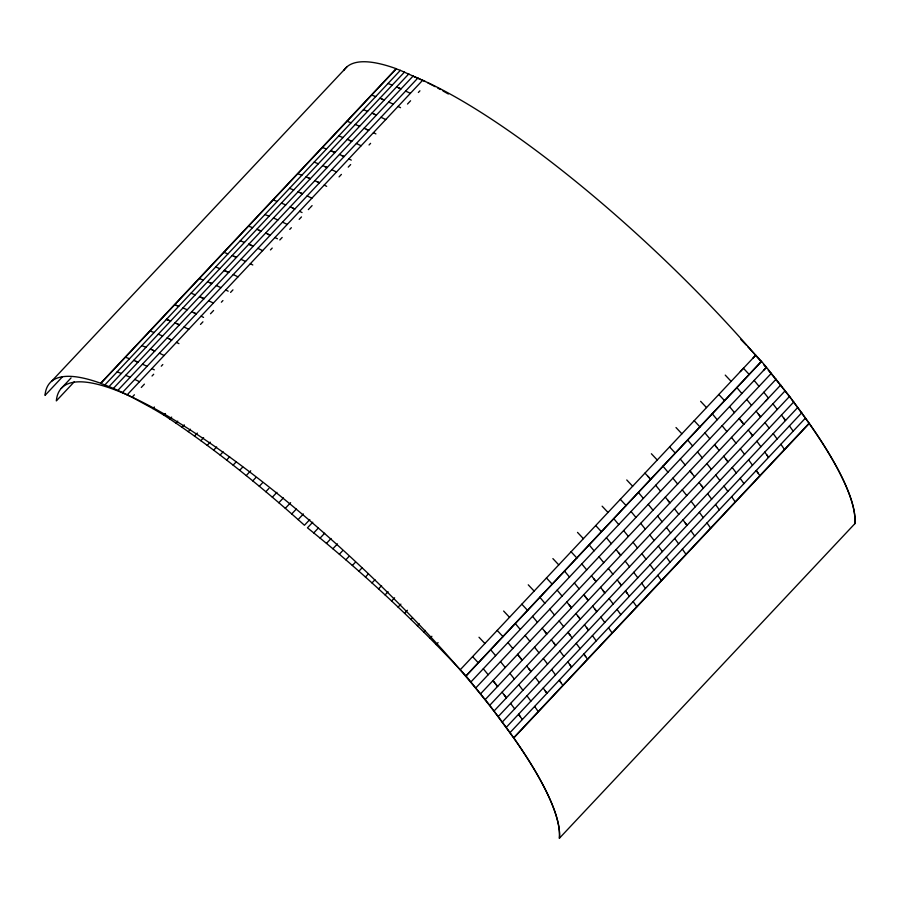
<?xml version="1.0" encoding="UTF-8"?>
<svg xmlns="http://www.w3.org/2000/svg" width="900" height="900" viewBox="0 0 900 900"><rect width="100%" height="100%" fill="white"/><g stroke="black" fill="none" stroke-linecap="round" stroke-linejoin="round"><path stroke-width="1.35" d="M51.446 381.409L346.928 66.836M62.325 376.965L45 395.415A338.085 74.88 43.2 0 1 100.665 383.254L396.146 68.681A338.085 74.869 43.2 0 0 343.71 70.526M61.223 388.406L71.066 377.921M74.25 381.814L56.34 400.882A338.04 74.869 43.2 0 1 316.204 526.185A338.04 74.869 43.2 0 1 559.395 838.238L854.865 523.676A338.085 74.88 43.2 0 0 809.28 423.473L513.754 738.023M400.343 70.369L396.293 68.861L100.811 383.434L104.861 384.941L400.343 70.369L425.16 81.472M104.861 384.941L109.046 386.595L404.527 72.022M109.046 386.595L113.377 388.418L408.859 73.845M113.377 388.418L117.844 390.386L413.325 75.814M117.844 390.386L122.456 392.524L417.938 77.951M122.456 392.524L127.204 394.808L422.685 80.235M127.204 394.808L132.086 397.249L134.404 394.785M141.289 387.45L144.405 384.131M152.032 376.009L153.686 374.254M161.269 366.176L162.81 364.534M200.498 324.416L202.928 321.829M210.51 313.751L213.593 310.478M221.366 302.197L222.93 300.544M230.58 292.399L232.942 289.879M270.472 249.919L272.216 248.062M279.821 239.974L282.173 237.465M289.789 229.354L291.364 227.689M299.171 219.364L301.478 216.922M308.351 209.599L309.926 207.922M310.522 207.281L312.086 205.616M339.064 176.906L341.404 174.409M348.233 167.13L350.662 164.554M369.045 144.979L370.586 143.347M407.498 104.04L410.58 100.766M418.365 92.475L419.929 90.81M132.086 397.249L152.865 408.577L154.361 406.991M152.865 408.577L163.946 415.159L165.465 413.539M163.901 415.125L169.852 419.029L171.675 417.094M169.852 419.029L175.882 423.079L177.727 421.11M175.882 423.079L182.014 427.286L184.275 424.879M182.014 427.286L188.224 431.618L190.485 429.21M188.224 431.618L194.501 436.084L197.347 433.058M194.501 436.084L200.835 440.662L203.625 437.692M200.835 440.662L207.225 445.354L210.229 442.147M207.225 445.354L213.649 450.157L216.664 446.94M213.649 450.157L220.118 455.051L223.144 451.822M220.118 455.051L226.609 460.046L229.635 456.829M226.609 460.046L233.134 465.131L236.138 461.936M233.134 465.131L239.67 470.306L242.719 467.066M239.67 470.306L246.218 475.56L250.718 470.767M246.218 475.56L252.765 480.87L255.757 477.686M252.765 480.87L259.312 486.259L262.327 483.053M259.312 486.259L265.838 491.704L268.852 488.498M265.838 491.704L272.351 497.205L276.93 492.334M272.351 497.205L278.843 502.74L283.41 497.891M278.843 502.74L285.311 508.331L290.621 502.673M285.311 508.331L291.735 513.945L296.303 509.074M291.735 513.945L298.114 519.592L303.412 513.956M309.803 519.559L304.447 525.262L298.114 519.592M312.761 522.191L307.463 527.827C363.859 573.244 416.914 622.811 466.065 675.979L761.546 361.406L747.63 346.545M313.762 532.913L318.341 528.03M320.096 538.087L324.675 533.216M326.475 543.375L331.054 538.504M332.899 548.752L337.466 543.892M339.356 554.231L342.371 551.025M345.848 559.811L348.874 556.594M352.373 565.47L355.376 562.264M358.897 571.207L361.924 567.99M365.445 577.035L368.438 573.84M371.993 582.93L374.985 579.735M378.54 588.893L381.589 585.641M385.076 594.911L388.08 591.716M391.59 600.986L394.616 597.78M398.093 607.117L400.894 604.136M404.561 613.294L407.419 610.256M410.985 619.504L412.493 617.906M417.375 625.748L419.243 623.756M423.709 632.014L425.228 630.394M429.986 638.291L431.876 636.278M436.196 644.58L438.064 642.6M460.271 669.735L755.752 355.162L752.726 358.38M740.34 371.576L743.445 368.269L749.239 374.512M470.981 681.885L766.474 367.312L761.445 361.294L465.964 675.866L489.757 705.285L513.608 737.809L809.089 423.236L789.581 396.371L766.474 367.312L763.459 370.519M475.875 687.847L771.367 373.275M480.645 693.731L776.126 379.159M485.269 699.548L780.75 384.975M765.371 401.344L768.442 398.081L763.808 392.265M489.757 705.285L785.239 390.713M494.1 710.944L789.581 396.371M498.296 716.512L793.778 401.94M502.346 721.98L797.827 407.407M506.25 727.357L801.731 412.785M510.007 732.634L805.489 418.061M371.678 95.074L375.716 96.581M347.051 121.286L351.09 122.794M322.425 147.499L326.464 149.006M297.799 173.722L301.849 175.219M273.184 199.935L277.222 201.442M248.558 226.148L252.596 227.655M223.931 252.36L227.981 253.868M199.305 278.572L203.355 280.08M178.729 306.293L174.69 304.785L176.704 305.539M150.064 330.998L154.102 332.505M125.438 357.221L129.476 358.729M388.024 83.475L392.22 85.129M363.409 109.688L367.594 111.353M338.782 135.9L342.968 137.565M314.156 162.112L318.341 163.778M289.53 188.325L293.726 189.99M264.915 214.549L269.1 216.203M240.289 240.761L244.474 242.415M215.662 266.974L219.847 268.639M191.036 293.186L195.232 294.851M141.795 345.611L145.98 347.276M117.169 371.835L121.354 373.489M382.061 99.146L384.233 100.058L379.901 98.235M308.194 177.795L310.365 178.706L306.034 176.884M258.952 230.22L261.113 231.131L256.781 229.309M234.326 256.433L236.498 257.344L232.166 255.532M209.7 282.645L211.871 283.556L207.54 281.745M135.832 361.294L137.993 362.205L133.672 360.382M355.275 124.459L359.606 126.27M281.407 203.096L285.739 204.919M182.914 307.957L187.245 309.769M158.287 334.17L162.619 335.993M398.767 87.93L401.017 88.92L396.54 86.951M374.141 114.142L376.391 115.133L371.925 113.164M349.526 140.355L351.765 141.356L347.299 139.376M324.911 166.579L327.15 167.569L322.673 165.589M300.296 192.803L302.524 193.781L298.046 191.812M177.165 323.865L179.404 324.855L174.938 322.875M152.539 350.077L154.778 351.067L150.311 349.099M277.898 219.994L273.431 218.025M125.685 375.311L130.162 377.28M388.71 102.026L393.311 104.164M366.345 129.296L368.696 130.376L364.084 128.25M341.73 155.509L344.07 156.589L339.457 154.463M317.104 181.721L319.444 182.801L314.831 180.675M292.489 207.934L294.817 209.014L290.216 206.888M267.863 234.157L270.202 235.237L265.59 233.1M240.964 259.312L245.576 261.45M216.338 285.536L220.95 287.662M193.984 312.795L196.324 313.875L191.711 311.749M169.369 339.007L171.709 340.088L167.096 337.961M142.47 364.174L147.083 366.3M405.63 91.058L410.377 93.341M381.004 117.27L385.751 119.554M356.377 143.483L361.125 145.766M331.762 169.695L336.51 171.99M307.136 195.907L311.884 198.203M282.51 222.131L287.257 224.415M257.884 248.344L262.631 250.627M233.257 274.556L238.005 276.84M208.643 300.769L213.39 303.053M184.016 326.981L188.764 329.276M159.39 353.194L164.138 355.489M134.764 379.418L139.511 381.701M398.059 106.448L400.545 107.685M373.444 132.66L375.907 133.898M348.817 158.873L351.304 160.121M324.191 185.096L326.666 186.334M299.565 211.309L302.04 212.546M274.95 237.521L277.414 238.759M250.324 263.734L252.787 264.971M225.697 289.946L228.172 291.184M201.071 316.159L203.558 317.407M176.445 342.382L178.92 343.609M151.83 368.595L154.294 369.832M427.567 82.676L435.15 86.659M437.715 88.031L440.348 89.494M442.969 90.945L448.346 94.005M740.857 339.457L746.134 344.97M725.242 375.109L731.137 381.375M700.616 401.321L706.511 407.588M676.001 427.534L681.885 433.8M651.375 453.746L657.259 460.024M626.749 479.959L632.644 486.236M602.123 506.183L608.018 512.449M577.508 532.395L583.391 538.661M552.881 558.608L558.765 564.874M528.255 584.82L534.139 591.097M503.629 611.033L509.524 617.31M479.002 637.245L484.897 643.523M718.819 394.481L724.613 400.725M694.192 420.694L699.986 426.949M669.577 446.906L675.371 453.161M647.842 476.246L650.745 479.374L644.951 473.13M620.325 499.343L626.119 505.586M595.699 525.555L601.492 531.799M571.084 551.767L576.877 558.023M546.457 577.98L552.251 584.235M521.831 604.204L527.625 610.447M497.205 630.416L502.999 636.66M472.579 656.629L478.373 662.873M736.819 387.506L741.847 393.525M712.204 413.73L717.221 419.749M687.577 439.942L692.595 445.961M662.951 466.155L667.98 472.174M638.336 492.368L643.354 498.386M613.71 518.58L618.727 524.599M589.084 544.793L594.101 550.822M564.457 571.016L569.486 577.035M539.831 597.229L544.86 603.248M515.216 623.441L520.234 629.46M490.59 649.654L495.608 655.673M754.155 380.419L759.049 386.381M729.54 406.631L734.434 412.594M704.914 432.855L709.808 438.806M680.288 459.067L685.181 465.019M655.661 485.28L660.555 491.243M631.046 511.493L635.94 517.455M606.42 537.705L611.314 543.668M581.794 563.929L586.688 569.88M557.168 590.141L562.061 596.092M532.541 616.354L537.435 622.316M507.926 642.566L512.82 648.529M483.3 668.779L488.194 674.741M746.741 399.488L751.5 405.371M722.115 425.7L726.874 431.595M697.489 451.912L702.259 457.808M672.874 478.136L677.633 484.02M648.248 504.349L653.006 510.233M623.621 530.561L628.38 536.445M598.995 556.774L603.765 562.669M574.38 582.986L579.139 588.881M549.754 609.199L554.512 615.094M525.127 635.423L529.886 641.306M500.501 661.635L505.26 667.519M716.873 447.593L714.566 444.701L719.19 450.517M692.258 473.816L689.94 470.914L694.564 476.73M667.631 500.029L669.949 502.942L665.314 497.126M618.39 552.476L620.696 555.368L616.072 549.551M593.775 578.689L596.07 581.591L591.446 575.775M569.137 604.89L571.455 607.804L566.82 601.988M544.5 631.091L546.829 634.016L542.205 628.2M640.699 523.339L645.322 529.155M756.124 411.188L760.613 416.925L758.329 414.011M731.509 437.411L735.986 443.149M706.883 463.624L711.371 469.361M682.256 489.836L686.745 495.574M657.63 516.049L662.119 521.786M633.004 542.261L637.492 547.999M608.389 568.485L612.877 574.222M559.136 620.91L563.625 626.648M534.51 647.123L538.999 652.86M509.895 673.335L514.373 679.072M750.476 432.866L752.648 435.69L748.305 430.043M725.85 459.09L728.021 461.902L723.679 456.255M701.235 485.303L703.395 488.126L699.053 482.468M602.741 590.153L604.901 592.976L600.559 587.329M578.115 616.376L580.286 619.189L575.933 613.541M553.489 642.589L555.66 645.413L551.317 639.754M528.863 668.801L531.034 671.625L526.691 665.966M504.236 695.014L506.407 697.837L502.065 692.179M772.92 403.819L777.274 409.478M674.426 508.68L678.78 514.339M649.811 534.892L654.154 540.551M625.185 561.105L629.528 566.764M764.955 422.584L769.151 428.152M740.329 448.796L744.536 454.365M715.714 475.009L719.91 480.577M691.087 501.233L695.284 506.79M666.461 527.445L670.658 533.014M641.835 553.658L646.043 559.226M617.22 579.87L621.416 585.439L619.346 582.683M592.594 606.082L596.79 611.651L594.72 608.906M570.105 635.13L567.967 632.295L572.164 637.864M543.341 658.519L547.549 664.076M518.726 684.731L522.923 690.3M781.47 415.046L785.52 420.514L783.506 417.791M756.844 441.259L760.894 446.726M732.217 467.471L736.279 472.95M707.602 493.684L711.653 499.162M682.976 519.896L687.026 525.375L684.99 522.619M658.35 546.12L662.4 551.587M633.724 572.332L637.785 577.8M609.109 598.545L613.159 604.012M584.482 624.758L588.533 630.236L586.496 627.48M559.856 650.97L563.906 656.449M535.23 677.183L539.291 682.661M510.604 703.406L514.665 708.874M773.212 433.62L777.116 438.998M748.586 459.832L752.49 465.21M723.96 486.056L727.864 491.434M699.334 512.269L703.238 517.646M674.719 538.481L678.623 543.859M650.092 564.694L653.996 570.071M627.424 593.595L625.466 590.906L629.37 596.284M600.84 617.119L604.744 622.496M576.225 643.342L580.129 648.72M551.599 669.555L555.502 674.933M526.972 695.768L530.876 701.145M766.676 454.748L768.555 457.38L764.798 452.104M569.689 664.459L571.567 667.102L567.81 661.826M545.062 690.671L546.941 693.315L543.195 688.039M520.447 716.884L518.569 714.251L522.315 719.528M789.424 425.891L793.181 431.168M740.183 478.316L743.929 483.593M715.556 504.54L719.314 509.816M690.93 530.752L694.688 536.029M666.304 556.965L670.061 562.241M641.689 583.178L645.435 588.454M617.062 609.39L620.809 614.666M592.436 635.602L596.194 640.879M759.847 475.661L756.248 470.486L758.048 473.074M731.621 496.71L735.221 501.874M706.995 522.923L710.595 528.086M682.369 549.135L685.98 554.31M657.754 575.347L661.354 580.523M633.127 601.56L636.727 606.735M608.501 627.773L612.101 632.947M587.486 659.16L583.875 653.996L585.675 656.572M562.86 685.373L559.26 680.209L561.06 682.785M534.634 706.421L538.234 711.596M780.863 444.274L784.474 449.449M513.788 738.034A338.085 74.891 43.2 0 1 559.406 838.249M413.123 76.286A338.04 74.869 43.2 0 1 760.534 361.035M763.875 364.984A338.04 74.869 43.2 0 1 765.529 366.952M768.24 370.204A338.04 74.869 43.2 0 1 782.134 387.293M782.966 388.35A338.04 74.869 43.2 0 1 791.111 398.79M791.899 399.825A338.04 74.869 43.2 0 1 854.865 523.676M170.606 321.064L166.421 319.399L170.606 321.064M334.991 152.482L330.66 150.671L334.991 152.482M253.271 246.206L248.805 244.237L253.271 246.206M228.656 272.43L224.179 270.45L228.656 272.43M204.03 298.642L199.553 296.662L204.03 298.642M743.816 424.305L739.192 418.489L743.816 424.305M522.202 660.229L517.579 654.413L522.202 660.229M497.576 686.441L492.952 680.625L497.576 686.441M588.251 600.435L583.762 594.697L588.251 600.435"/></g></svg>
